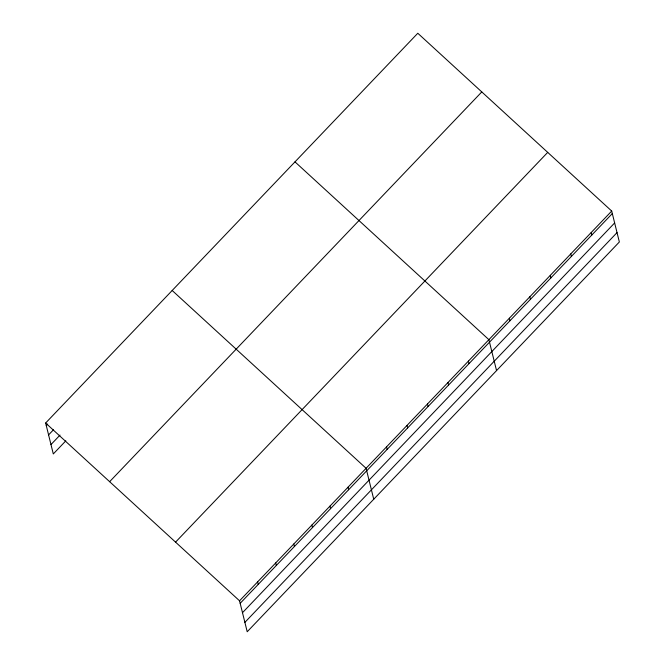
<?xml version="1.0" encoding="UTF-8"?>
<svg xmlns="http://www.w3.org/2000/svg" width="665" height="665" viewBox="0 0 665 665"><rect width="100%" height="100%" fill="white"/><g stroke="black" fill="none" stroke-linecap="round" stroke-linejoin="round"><path stroke-width="1" d="M45.644 423.015L417.795 33.25L611.7 211.054L619.356 241.985L247.205 631.75L239.55 600.811L45.644 423.015L53.3 453.946L65.818 440.845M46.267 425.517L47.656 424.062M48.587 434.902L53.458 429.806M50.981 444.569L60.016 435.101M109.634 481.684L481.784 91.928M175.56 542.141L547.711 152.376M239.55 600.811L611.7 211.054M240.173 603.321L612.315 213.556M242.492 612.698L614.643 222.941M244.886 622.365L617.029 232.609M294.986 161.869L488.891 339.674L496.547 370.613M172.177 290.489L366.082 468.293L373.738 499.232M591.227 232.492L591.85 234.994M570.761 253.922L571.385 256.432M550.296 275.36L550.911 277.87M529.822 296.798L530.446 299.308M509.357 318.236L509.98 320.746M468.418 361.112L469.041 363.614M447.952 382.55L448.576 385.052M427.487 403.988L428.102 406.49M407.022 425.417L407.637 427.928M386.548 446.855L387.171 449.365M348.003 487.229L348.626 489.731M329.931 506.156L330.547 508.667M311.852 525.084L312.475 527.594M293.78 544.02L294.396 546.522M275.701 562.947L276.324 565.458M257.629 581.883L258.244 584.385"/></g></svg>
